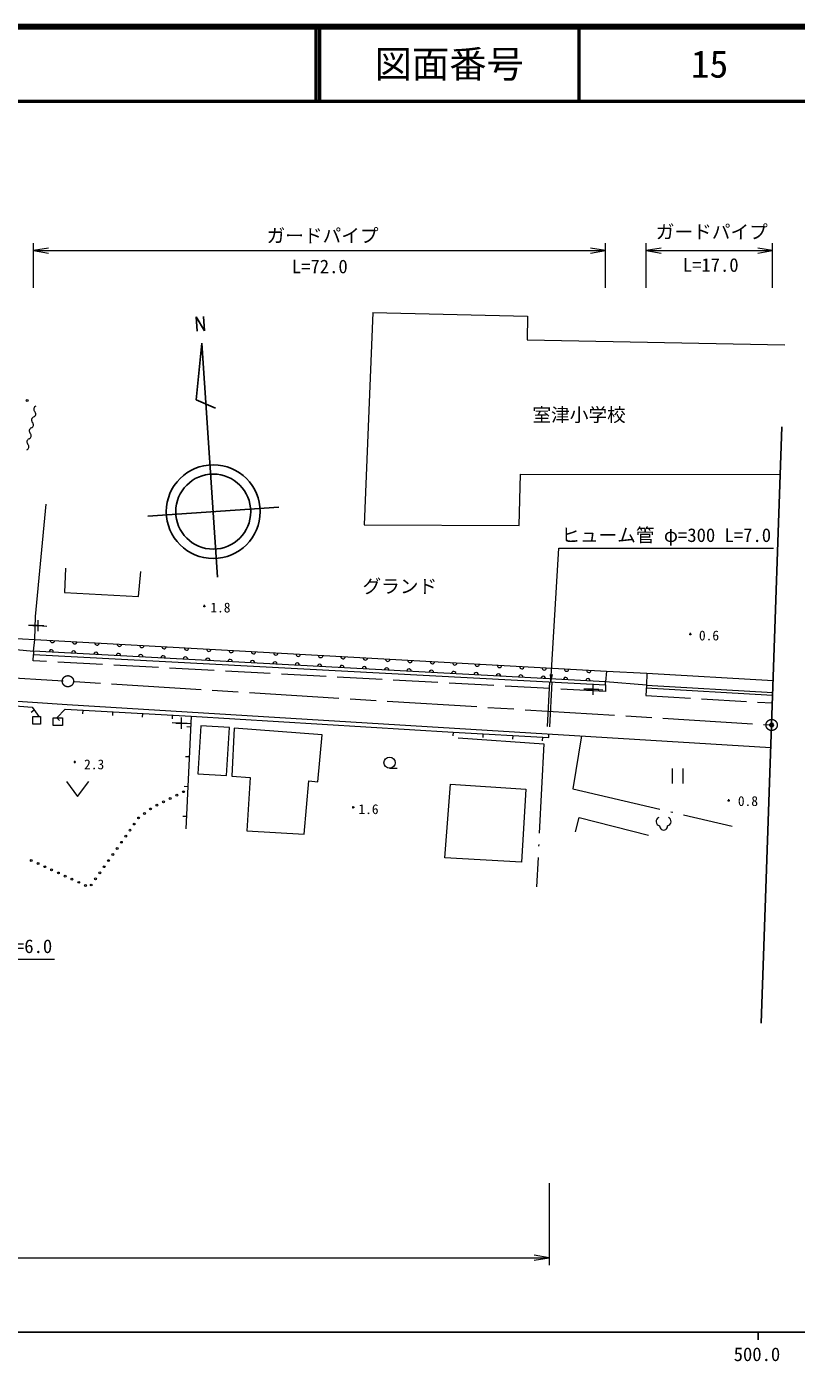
# Model space of a CAD drawing. Units: millimetres, scale not verified. Extents: x 40000 to 680000, y 20000 to 380000.
# Drawn here: x 470014 to 573115, y 201116 to 380000 of the extents above; entities that cross this region are included whole.
import ezdxf
from ezdxf.enums import TextEntityAlignment as Align

# ---------------------------------------------------------------- set-up
doc = ezdxf.new("R2010")
doc.units = ezdxf.units.MM
doc.header["$LTSCALE"] = 1000
doc.header["$PDMODE"] = 32
doc.header["$PDSIZE"] = 500
for name, pattern in [('CHAIN', [18.5, 12, -1.5, 3.5, -1.5]), ('DASHED', [7.5, 6, -1.5]), ('LONG_DASHED_DOTTED', [15.25, 12, -1.5, 0.25, -1.5])]:
    doc.linetypes.add(name, pattern=pattern)
for name, color, linetype, lineweight in [('M-BMK', 2, 'CHAIN', 13), ('M-BMK-OTRS', 5, 'Continuous', 25), ('M-BMK-SRVR', 3, 'Continuous', 25), ('M-STR-HTXT', 7, 'Continuous', 13), ('M-TTL', 2, 'Continuous', 140), ('M-TTL-BAND', 7, 'Continuous', 25), ('M-TTL-LINE', 7, 'Continuous', 50), ('M-WORK', 1, 'Continuous', 13)]:
    doc.layers.add(name, color=color, linetype=linetype, lineweight=lineweight)
doc.layers.add('M-OTRS', color=6, linetype='Continuous')
doc.layers.add('M-TTL-TXT', color=7, linetype='Continuous')
doc.styles.add('ＭＳ ゴシック', font='')
doc.styles.get('ＭＳ ゴシック').set_extended_font_data('MS Gothic')

# ---------------------------------------------------------------- blocks, each defined once
blk = doc.blocks.new('open_arrow')
at = {"color": 0, "linetype": 'Continuous', "lineweight": -2}
blk.add_lwpolyline([(7.5, 1.25), (0, 0), (7.5, -1.25)], dxfattribs=at)
blk = doc.blocks.new('plus')
at = {"color": 0, "linetype": 'Continuous', "lineweight": -2}
for p, q in [((-1.25, 0), (1.25, 0)), ((0, -1.25), (0, 1.25))]:
    blk.add_line(p, q, dxfattribs=at)

msp = doc.modelspace()

# ---------------------------------------------------------------- linework, layer by layer
at = {"layer": 'M-BMK'}
msp.add_line((370608, 298795), (569808, 286403), dxfattribs=at)
for centre in [(475533, 292268), (569808, 286403)]:
    msp.add_circle(centre, 750, dxfattribs=at)
at = {"layer": 'M-BMK-OTRS'}
for p, q in [((571190, 326379), (569808, 286403)), ((569808, 286403), (568427, 246427))]:
    msp.add_line(p, q, dxfattribs=at)
at = {"layer": 'M-BMK-SRVR'}
for p, q in [((492828, 339169), (492698, 341104)), ((492698, 341104), (493832, 339230)), ((493832, 339230), (493692, 341173)), ((493484, 337573), (492735, 329965)), ((493484, 337573), (495589, 306221)), ((492735, 329965), (495328, 328879)), ((503779, 315589), (486221, 314411))]:
    msp.add_line(p, q, dxfattribs=at)
for radius in [6284, 5028]:
    msp.add_circle((495000, 315000), radius, dxfattribs=at)
at = {"layer": 'M-OTRS'}
msp.add_point((569808, 286403), dxfattribs=at)
at = {"layer": 'M-STR-HTXT'}
for p, q in [((470946, 345000), (470946, 351000)), ((547561, 345000), (547561, 351000)), ((553015, 345000), (553015, 351000)), ((569946, 345000), (569946, 351000)), ((470946, 350000), (547561, 350000)), ((553015, 350000), (569946, 350000)), ((540000, 225000), (540000, 214000)), ((270921, 215000), (540000, 215000))]:
    msp.add_line(p, q, dxfattribs=at)
for points in [[(540235, 292169), (541305, 310101), (570055, 310101)], [(442932, 291324), (445000, 255000), (473750, 255000)]]:
    msp.add_lwpolyline(points, dxfattribs=at)
at = {"layer": 'M-TTL'}
msp.add_line((680000, 380000), (40000, 380000), dxfattribs=at)
at = {"layer": 'M-TTL-BAND'}
for p, q in [((40000, 205000), (579000, 205000)), ((568000, 205000), (568000, 204000))]:
    msp.add_line(p, q, dxfattribs=at)
at = {"layer": 'M-TTL-LINE'}
for p, q in [((508747, 380000), (508747, 370000)), ((509247, 380000), (509247, 370000)), ((543997, 380000), (543997, 370000)), ((40000, 370000), (680000, 370000))]:
    msp.add_line(p, q, dxfattribs=at)
at = {"layer": 'M-WORK'}
for p, q in [((471564, 299725), (470257, 299748)), ((471564, 299725), (472697, 299670)), ((470946, 296318), (471104, 297868)), ((471104, 297868), (547686, 293603)), ((547561, 292196), (470946, 296318)), ((547686, 293603), (547561, 292196)), ((553028, 291758), (569959, 290761)), ((553083, 293343), (570014, 292346)), ((545912, 291192), (544646, 291223)), ((545912, 291192), (547210, 291129)), ((553015, 291383), (569946, 290386)), ((471035, 288380), (470622, 288099)), ((477530, 288404), (477502, 287905)), ((481524, 288182), (481496, 287683)), ((470822, 286514), (470829, 287529)), ((471871, 286507), (470822, 286514)), ((470829, 287529), (471878, 287521)), ((471878, 287521), (471871, 286507)), ((473567, 286354), (473574, 287362)), ((474804, 286345), (473567, 286354)), ((473574, 287362), (474811, 287353)), ((474036, 287358), (474398, 287013)), ((474811, 287353), (474804, 286345)), ((485518, 287960), (485490, 287461)), ((490753, 286644), (489481, 286690)), ((489511, 287738), (489484, 287238)), ((490753, 286644), (491982, 286586)), ((492027, 287598), (527136, 285442)), ((491962, 286119), (491462, 286141)), ((527136, 285442), (527108, 284943)), ((527136, 285442), (539949, 284730)), ((531129, 285220), (531102, 284721)), ((535123, 284998), (535096, 284499)), ((539117, 284776), (539089, 284277)), ((539949, 284730), (539982, 285209)), ((491784, 282123), (491284, 282145)), ((518622, 280602), (519622, 280602)), ((556464, 280581), (556464, 278581)), ((557964, 278581), (557964, 280581)), ((475326, 278840), (476826, 276840)), ((476826, 276840), (478326, 278840)), ((491605, 278127), (491106, 278149)), ((491427, 274131), (490928, 274153))]:
    msp.add_line(p, q, dxfattribs=at)
at = {"layer": 'M-WORK', "linetype": 'DASHED'}
for p, q in [((467816, 298047), (471104, 297868)), ((467649, 296619), (470946, 296318)), ((547686, 293603), (553083, 293343)), ((540072, 292179), (539682, 285225)), ((540371, 292162), (539982, 285209)), ((553028, 291758), (547561, 292196)), ((552945, 290354), (569910, 289355))]:
    msp.add_line(p, q, dxfattribs=at)
at = {"layer": 'M-WORK'}
for points in [[(516376, 341674), (515215, 313248), (535972, 313142), (536148, 320002), (570969, 319984)], [(516376, 341674), (537119, 341220), (537048, 338007), (571573, 337373)], [(471104, 297868), (471192, 300966), (472628, 315982)], [(475204, 307414), (475064, 304146), (485008, 303614), (485290, 306960)], [(470946, 296318), (470910, 295864), (547563, 291779), (547561, 292196)], [(422897, 292662), (475440, 289155), (569704, 283391)], [(553083, 293343), (553028, 291758), (552945, 290354)], [(447652, 289603), (448754, 290518), (470754, 288794), (471617, 287523)], [(474036, 287358), (475164, 288536), (492027, 287598), (491353, 272464)], [(543551, 272095), (544020, 274018), (553332, 271626)]]:
    msp.add_lwpolyline(points, dxfattribs=at)
at = {"layer": 'M-WORK', "linetype": 'DASHED'}
msp.add_lwpolyline([(547563, 291779), (547571, 290874), (470881, 295002), (470910, 295864)], dxfattribs=at)
at = {"layer": 'M-WORK'}
for points in [[(492944, 279852), (496774, 279617), (497181, 286059), (493334, 286294)], [(497822, 285981), (497478, 279523), (499933, 279367), (499511, 272237), (507180, 271791), (507814, 278898), (509033, 278804), (509596, 285067)], [(526771, 278485), (536903, 277816), (536305, 268036), (526032, 268599)]]:
    msp.add_lwpolyline(points, close=True, dxfattribs=at)
at = {"layer": 'M-WORK', "linetype": 'LONG_DASHED_DOTTED'}
for points in [[(527818, 284698), (539295, 283875), (538311, 264714)], [(544353, 284941), (543176, 277865), (564520, 272822)]]:
    msp.add_lwpolyline(points, dxfattribs=at)
at = {"layer": 'M-WORK'}
for centre, radius in [((470065, 329901), 125), ((518622, 281352), 750), ((491032, 277459), 125), ((487460, 275658), 125), ((488353, 276108), 125), ((489246, 276559), 125), ((490139, 277009), 125), ((485009, 273943), 125), ((485805, 274548), 125), ((486602, 275153), 125), ((483851, 272314), 125), ((484427, 273132), 125), ((482699, 270679), 125), ((483275, 271497), 125), ((470626, 268249), 125), ((480971, 268227), 125), ((481547, 269044), 125), ((482123, 269862), 125), ((471534, 267830), 125), ((472441, 267411), 125), ((473349, 266991), 125), ((474257, 266572), 125), ((479819, 266592), 125), ((480395, 267409), 125), ((475165, 266153), 125), ((476073, 265733), 125), ((476981, 265314), 125), ((477888, 264895), 125), ((478667, 264957), 125), ((479243, 265774), 125)]:
    msp.add_circle(centre, radius, dxfattribs=at)
for centre, radius, start, end in [((471424, 328736), 452, 111.9088, 224.19875), ((471114, 327269), 452, 111.9088, 224.19875), ((470777, 328106), 452, 291.9088, 44.19875), ((470803, 325801), 452, 111.9088, 224.19875), ((470466, 326639), 452, 291.9088, 44.19875), ((469845, 323704), 452, 291.9088, 44.19875), ((470493, 324334), 452, 111.9088, 224.19875), ((470156, 325171), 452, 291.9088, 44.19875), ((473451, 297738), 300, 176.81227, 356.81227), ((476446, 297571), 300, 176.81227, 356.81227), ((479441, 297404), 300, 176.81227, 356.81227), ((482437, 297237), 300, 176.81227, 356.81227), ((485432, 297071), 300, 176.81227, 356.81227), ((473305, 296191), 300, 356.92078, 176.92078), ((476301, 296029), 300, 356.92078, 176.92078), ((479296, 295868), 300, 356.92078, 176.92078), ((482292, 295707), 300, 356.92078, 176.92078), ((485288, 295546), 300, 356.92078, 176.92078), ((488283, 295385), 300, 356.92078, 176.92078), ((488427, 296904), 300, 176.81227, 356.81227), ((491279, 295224), 300, 356.92078, 176.92078), ((491423, 296737), 300, 176.81227, 356.81227), ((494275, 295063), 300, 356.92078, 176.92078), ((494418, 296570), 300, 176.81227, 356.81227), ((497270, 294901), 300, 356.92078, 176.92078), ((497414, 296403), 300, 176.81227, 356.81227), ((500409, 296236), 300, 176.81227, 356.81227), ((503404, 296070), 300, 176.81227, 356.81227), ((506400, 295903), 300, 176.81227, 356.81227), ((509395, 295736), 300, 176.81227, 356.81227), ((512390, 295569), 300, 176.81227, 356.81227), ((515386, 295402), 300, 176.81227, 356.81227), ((518381, 295235), 300, 176.81227, 356.81227), ((500266, 294740), 300, 356.92078, 176.92078), ((503262, 294579), 300, 356.92078, 176.92078), ((506257, 294418), 300, 356.92078, 176.92078), ((509253, 294257), 300, 356.92078, 176.92078), ((512249, 294096), 300, 356.92078, 176.92078), ((515244, 293935), 300, 356.92078, 176.92078), ((518240, 293773), 300, 356.92078, 176.92078), ((521236, 293612), 300, 356.92078, 176.92078), ((521376, 295069), 300, 176.81227, 356.81227), ((524231, 293451), 300, 356.92078, 176.92078), ((524372, 294902), 300, 176.81227, 356.81227), ((527227, 293290), 300, 356.92078, 176.92078), ((527367, 294735), 300, 176.81227, 356.81227), ((530223, 293129), 300, 356.92078, 176.92078), ((530363, 294568), 300, 176.81227, 356.81227), ((533358, 294401), 300, 176.81227, 356.81227), ((536353, 294235), 300, 176.81227, 356.81227), ((539349, 294068), 300, 176.81227, 356.81227), ((542344, 293901), 300, 176.81227, 356.81227), ((545339, 293734), 300, 176.81227, 356.81227), ((533218, 292968), 300, 356.92078, 176.92078), ((536214, 292806), 300, 356.92078, 176.92078), ((539210, 292645), 300, 356.92078, 176.92078), ((542205, 292484), 300, 356.92078, 176.92078), ((545201, 292323), 300, 356.92078, 176.92078), ((554938, 273473), 599, 113.44836, 257.2818), ((555741, 273473), 599, 282.7182, 66.55164), ((555339, 272857), 534, 176.52859, 3.47141)]:
    msp.add_arc(centre, radius, start, end, dxfattribs=at)

# ---------------------------------------------------------------- block references
at = {"layer": 'M-STR-HTXT', "xscale": 267, "yscale": 267}
for p in [(470946, 350000), (553015, 350000)]:
    msp.add_blockref('open_arrow', p, dxfattribs=at)
at = {"layer": 'M-STR-HTXT'}
for p, xscale, yscale, rotation in [((547561, 350000), 267, 267, 180), ((569946, 350000), 267, 267, 180), ((540235, 292169), 133, 133, 86.6), ((540000, 215000), 267, 267, 180)]:
    msp.add_blockref('open_arrow', p, dxfattribs=dict(at, xscale=xscale, yscale=yscale, rotation=rotation))
at = {"layer": 'M-WORK'}
for p, xscale, yscale in [((493826, 302341), 120, 120), ((471564, 299725), 600, 600), ((558921, 298595), 120, 120), ((545912, 291192), 600, 600), ((490753, 286644), 600, 600), ((476456, 281452), 120, 120), ((513766, 275383), 120, 120), ((564058, 276298), 120, 120)]:
    msp.add_blockref('plus', p, dxfattribs=dict(at, xscale=xscale, yscale=yscale))

# ---------------------------------------------------------------- texts
at = {"layer": 'M-STR-HTXT', "style": 'ＭＳ ゴシック'}
for s, p in [('ガードパイプ', (509646, 351992)), ('ガードパイプ', (561792, 352506)), ('ヒューム管 φ=300 L=7.0', (555680, 311851)), ('ヒューム管 φ=200 L=6.0', (459375, 256750))]:
    msp.add_text(s, height=1833, dxfattribs=at).set_placement(p, align=Align.MIDDLE_CENTER)
for s, p in [('L=17.0', (561646, 346596)), ('L=72.0', (509277, 346398))]:
    msp.add_text(s, height=1833, dxfattribs=at).set_placement(p, align=Align.BOTTOM_CENTER)
at = {"layer": 'M-TTL-BAND', "style": 'ＭＳ ゴシック'}
msp.add_text('500.0', height=1833, dxfattribs=at).set_placement((567844, 200596), align=Align.BOTTOM_CENTER)
at = {"layer": 'M-TTL-TXT', "style": 'ＭＳ ゴシック'}
for s, p in [('図面番号', (526622, 375000)), ('15', (561497, 375000))]:
    msp.add_text(s, height=3666, dxfattribs=at).set_placement(p, align=Align.MIDDLE_CENTER)
at = {"layer": 'M-WORK', "style": 'ＭＳ ゴシック'}
for s, height, p in [('室津小学校', 1833, (544020, 327978)), ('グランド', 1833, (520000, 305000)), ('1.8', 1320, (495966, 302147)), ('0.6', 1320, (561420, 298402)), ('2.3', 1320, (479048, 281124)), ('1.6', 1320, (515805, 275123)), ('0.8', 1320, (566638, 276205))]:
    msp.add_text(s, height=height, dxfattribs=at).set_placement(p, align=Align.MIDDLE_CENTER)

doc.saveas('drawing.dxf')
